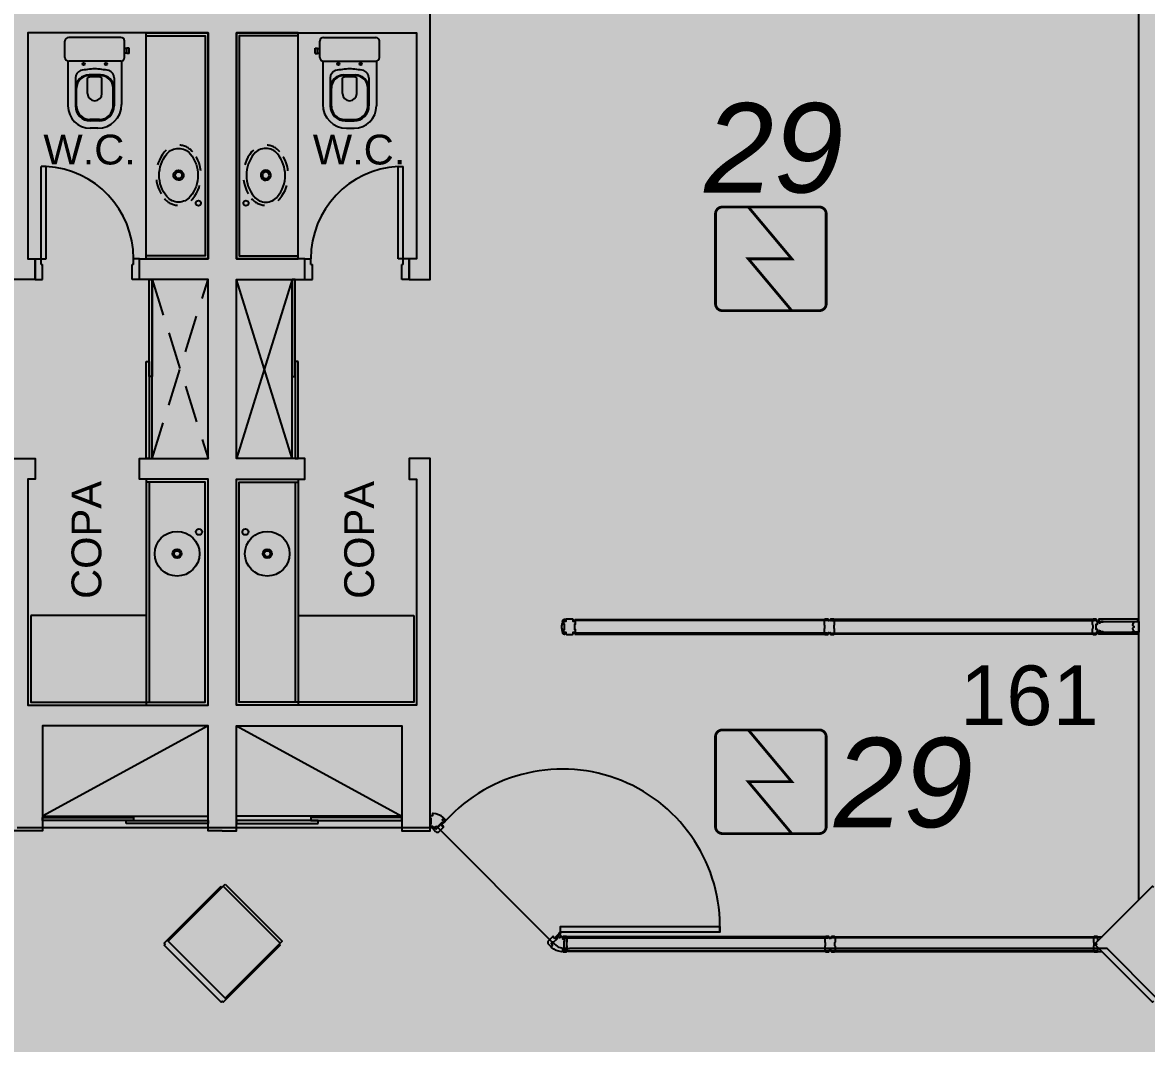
# Model space of a CAD drawing. Header units: metres. Extents: x -331 to 2982, y 362 to 2539.
# Drawn here: x 832.78 to 840.33, y 1626.15 to 1633 of the extents above; entities that cross this region are included whole.
import ezdxf

# ---------------------------------------------------------------- set-up
doc = ezdxf.new("R2010")
doc.units = ezdxf.units.M
for name, pattern in [('DASHED2', [0.375, 0.25, -0.125]), ('XR_BL2_3 PAV$0$CONTINUOUS', [0]), ('XR_BL2_3 PAV$0$HIDDEN', [0.375, 0.25, -0.125])]:
    doc.linetypes.add(name, pattern=pattern)
doc.layers.get('0').update_dxf_attribs({"color": 251})
doc.layers.add('_corredores', color=251, linetype='Continuous', plot=False)
doc.layers.add('_salas', color=251, linetype='Continuous', plot=False)
for name, color, linetype in [('ALV', 251, 'Continuous'), ('CX', 251, 'Continuous'), ('DET. FUMAÇA', 1, 'Continuous'), ('Detector_antigo', 84, 'Continuous'), ('Div', 251, 'Continuous'), ('Est', 251, 'Continuous'), ('Mob', 251, 'Continuous'), ('Proj', 251, 'DASHED2'), ('Texto_Salas', 251, 'Continuous'), ('vid', 251, 'Continuous')]:
    doc.layers.add(name, color=color, linetype=linetype)
doc.styles.add('ARIAL', font='arial.ttf')
doc.styles.add('X3G_ENTITY_1416BAE9', font='arial.ttf', dxfattribs={"height": 0.6})
doc.styles.add('X3G_ENTITY_14227B58', font='arial.ttf', dxfattribs={"height": 0.4})

# ---------------------------------------------------------------- blocks, each defined once
blk = doc.blocks.new('XR_BL2_3 PAV$0$VOG13')
at = {"layer": 'Mob'}
for p, q in [((-20, -15), (-20, -4)), ((-17.5, -1.5), (17.5, -1.5)), ((20, -15), (20, -4)), ((-23, -8.75), (-21.5, -8.75)), ((-23, -12.25), (-23, -8.75)), ((-23, -12.25), (-21.5, -12.25)), ((-21.5, -12.25), (-21.5, -8.75)), ((-21.5, -9), (-20, -9)), ((-21.5, -12), (-20, -12)), ((-18, -17.45), (-18, -46.5)), ((-17.5, -17.5), (17.5, -17.5)), ((18, -17.45), (18, -47.5)), ((-13, -28.63), (-13, -35.9)), ((-4.8, -39.2), (-4.8, -28.61)), ((-3.8, -26.7), (3.8, -26.7)), ((-3.75, -27.1), (3.75, -27.1)), ((4.8, -39.2), (4.8, -28.61)), ((13, -28.63), (13, -35.9)), ((-13, -35.9), (-13, -47.5)), ((-12.25, -47.6), (-12.25, -35.6)), ((12.25, -47.6), (12.25, -35.6)), ((13, -35.9), (13, -47.5)), ((-3.25, -56.6), (3.25, -56.6)), ((-3, -57.5), (3, -57.5)), ((-2, -62.5), (3, -62.5))]:
    blk.add_line(p, q, dxfattribs=at)
for centre in [(-7.5, -19.4), (7.5, -19.4)]:
    blk.add_circle(centre, 0.75, dxfattribs=at)
for centre, radius, start, end in [((-17.5, -4), 2.5, 90, 180), ((17.5, -4), 2.5, 0, 90), ((-17.5, -15), 2.5, 180, 270), ((17.5, -15), 2.5, 270, 0), ((5.57, -107.06), 84.64, 93.7724, 100.27879), ((-5.57, -107.06), 84.64, 79.72121, 86.2276), ((-7.81, -28.67), 5.19, 109.37837, 179.5279), ((-3.8, -35.9), 9.2, 90, 180), ((-3.75, -35.6), 8.5, 90, 180), ((-0.88, -40.32), 12.35, 85.90745, 108.49787), ((0.88, -40.32), 12.35, 71.50213, 94.09255), ((3.75, -35.6), 8.5, 0, 90), ((3.8, -35.9), 9.2, 0, 90), ((7.81, -28.67), 5.19, 0.4721, 70.62163), ((0, -39.2), 4.8, 180, 0), ((-2, -46.5), 16, 180, 270), ((-3, -47.5), 10, 180, 270), ((-3.25, -47.6), 9, 180, 270), ((3, -47.5), 10, 270, 0), ((3, -47.5), 15, 270, 0), ((3.25, -47.6), 9, 270, 0)]:
    blk.add_arc(centre, radius, start, end, dxfattribs=at)
blk = doc.blocks.new('XR_BL2_3 PAV$0$CUB_EMB_L5917')
at = {"layer": 'Mob', "linetype": 'XR_BL2_3 PAV$0$HIDDEN', "ltscale": 0.05}
for points in [[(0.1568, 0.2924, 0.358975), (-0.1568, 0.2924)], [(-0.1568, 0.2924, 0.471699), (-0.1569, 0.1027)], [(0.1568, 0.1026, 0.472393), (0.1568, 0.2924)], [(-0.1569, 0.1027, 0.359179), (0.1568, 0.1026)]]:
    blk.add_lwpolyline(points, format="xyb", dxfattribs=at)
at = {"layer": 'Mob'}
for points in [[(0.1433, 0.2761, 0.358974), (-0.1433, 0.276)], [(-0.1433, 0.276, 0.471701), (-0.1435, 0.1191)], [(0.1433, 0.119, 0.472527), (0.1433, 0.2761)], [(0, 0.2202, 1), (0, 0.1748)], [(0, 0.1748, 1), (0, 0.2202)], [(-0.1435, 0.1191, 0.359169), (0.1433, 0.119)]]:
    blk.add_lwpolyline(points, format="xyb", dxfattribs=at)
blk.add_lwpolyline([(0.0336, 0.1975, 1.732057), (-0.0168, 0.1684, 0.577348)], format="xyb", close=True, dxfattribs=at)
blk.add_circle((0.1874, 0.0647), 0.0175, dxfattribs=at)
blk = doc.blocks.new('Detector de fumaça')
at = {"layer": 'DET. FUMAÇA', "linetype": 'Continuous', "lineweight": 15, "const_width": 0.0187}
blk.add_lwpolyline([(774.5995, 539.8158), (775.2491, 539.8158, -0.414214), (775.2958, 539.769), (775.2958, 539.1669, -0.414214), (775.2491, 539.1202), (774.5995, 539.1202, -0.414214), (774.5527, 539.1669), (774.5527, 539.769, -0.414214)], format="xyb", close=True, dxfattribs=at)
blk.add_lwpolyline([(774.773, 539.8158), (775.0645, 539.468), (774.773, 539.468), (775.0645, 539.1202)], dxfattribs=at)

msp = doc.modelspace()

# ---------------------------------------------------------------- hatches: boundary and pattern name
at = {"layer": '_corredores', "transparency": 33554508}
h = msp.add_hatch(color=256, dxfattribs=at)
h.dxf.hatch_style = 1
h.paths.add_polyline_path([(849.579, 1608.9411), (849.579, 1612.2161), (852.229, 1612.2161), (852.229, 1614.6511), (851.629, 1614.6511), (851.629, 1624.5643), (870.399, 1624.5643), (870.399, 1626.4001), (870.209, 1626.4001), (870.209, 1626.5971), (870.023, 1626.7843), (866.324, 1626.785), (866.3084, 1626.7515), (866.2038, 1626.8336), (865.4424, 1627.5943), (864.014, 1627.5943), (862.5855, 1627.5943), (861.7756, 1626.785), (861.74, 1626.785), (861.7364, 1626.7841), (861.7229, 1626.7829), (861.7049, 1626.7829), (858.1107, 1626.785), (857.764, 1626.4383), (857.4173, 1626.785), (853.8241, 1626.785), (853.8085, 1626.7515), (853.7038, 1626.8336), (852.9425, 1627.5943), (851.514, 1627.5943), (849.7675, 1627.5943), (849.7675, 1626.8343), (849.6275, 1626.8343), (849.6275, 1629.9143), (841.254, 1629.9143), (841.254, 1628.0743), (840.4941, 1628.0743), (840.4941, 1627.1161), (840.7759, 1626.8343), (840.3941, 1626.4525), (840.0615, 1626.785), (836.4544, 1626.785), (836.4387, 1626.7515), (836.3341, 1626.8336), (835.5727, 1627.5943), (834.1443, 1627.5943), (832.7159, 1627.5943), (831.9059, 1626.785), (831.8704, 1626.785), (831.8668, 1626.7841), (831.8533, 1626.7829), (831.8353, 1626.7829), (828.241, 1626.785), (827.8943, 1626.4383), (827.5477, 1626.785), (823.9539, 1626.785), (823.9383, 1626.7515), (823.8336, 1626.8336), (823.0723, 1627.5943), (821.6438, 1627.5943), (820.2154, 1627.5943), (819.4055, 1626.785), (819.3699, 1626.785), (819.3663, 1626.7841), (819.3528, 1626.7829), (819.3348, 1626.7829), (815.7405, 1626.785), (815.3939, 1626.4383), (815.0472, 1626.785), (811.4539, 1626.785), (811.4383, 1626.7515), (811.3337, 1626.8336), (810.5723, 1627.5943), (809.1439, 1627.5943), (807.7155, 1627.5943), (806.9055, 1626.785), (806.8699, 1626.785), (806.8664, 1626.7841), (806.8529, 1626.7829), (806.8349, 1626.7829), (803.2406, 1626.785), (802.8939, 1626.4383), (802.5473, 1626.785), (798.9539, 1626.785), (798.9383, 1626.7515), (798.8337, 1626.8336), (798.0723, 1627.5943), (796.6439, 1627.5943), (795.2155, 1627.5943), (794.4055, 1626.785), (794.3699, 1626.785), (794.3664, 1626.7841), (794.3529, 1626.7829), (794.3349, 1626.7829), (790.7406, 1626.785), (790.3939, 1626.4383), (790.0473, 1626.785), (786.454, 1626.785), (786.4384, 1626.7515), (786.3338, 1626.8336), (785.5724, 1627.5943), (784.144, 1627.5943), (782.7155, 1627.5943), (781.9056, 1626.785), (781.87, 1626.785), (781.8664, 1626.7841), (781.8529, 1626.7829), (781.8349, 1626.7829), (778.2407, 1626.785), (777.894, 1626.4383), (777.5473, 1626.785), (773.9541, 1626.785), (773.9385, 1626.7515), (773.8338, 1626.8336), (773.0725, 1627.5943), (771.644, 1627.5943), (770.2156, 1627.5943), (769.4057, 1626.785), (769.3701, 1626.785), (769.3665, 1626.7841), (769.353, 1626.7829), (769.335, 1626.7829), (765.635, 1626.7843), (765.449, 1626.5971), (765.449, 1626.4001), (765.259, 1626.4001), (765.259, 1624.5643), (770.104, 1624.5643), (770.104, 1614.6511), (770.414, 1614.6511), (770.414, 1605.5311), (765.029, 1605.5311), (765.029, 1610.8311), (763.829, 1610.8311), (763.829, 1605.5311), (755.929, 1605.5311), (755.929, 1610.8311), (754.829, 1610.8311), (754.829, 1605.5311), (746.079, 1605.5311), (746.079, 1601.9161), (748.449, 1601.9161), (748.449, 1603.6161), (748.049, 1603.6161), (748.049, 1603.8161), (754.474, 1603.8161), (754.474, 1603.6161), (754.149, 1603.6161), (754.149, 1601.9161), (754.474, 1601.9161), (754.474, 1601.7161), (754.474, 1601.1911), (757.974, 1601.1911), (757.974, 1603.5911), (757.974, 1603.7911), (768.029, 1603.7911), (768.029, 1603.7711), (768.834, 1603.7711), (768.834, 1595.8111), (768.004, 1595.8111), (768.004, 1595.7911), (762.364, 1595.7911), (762.364, 1590.5811), (754.174, 1590.5811), (754.174, 1593.0661), (752.499, 1593.0661), (752.499, 1560.5411), (752.299, 1560.5411), (752.299, 1561.4411), (751.199, 1561.4411), (751.199, 1558.1161), (752.299, 1558.1161), (752.299, 1559.1161), (752.499, 1559.1161), (752.499, 1557.1161), (755.419, 1557.1161), (755.419, 1558.9661), (753.924, 1558.9661), (753.924, 1563.4411), (754.189, 1563.4411), (754.189, 1587.6511), (760.824, 1587.6511), (760.824, 1587.7411), (768.929, 1587.7411), (768.929, 1563.8411), (770.329, 1563.8411), (770.329, 1587.7411), (771.929, 1587.7411), (773.029, 1587.7411), (775.879, 1587.7411), (775.879, 1586.6411), (777.179, 1586.6411), (777.179, 1587.7411), (788.779, 1587.7411), (788.779, 1586.6411), (790.079, 1586.6411), (790.079, 1587.7411), (802.329, 1587.7411), (804.029, 1587.7411), (844.979, 1587.7411), (844.979, 1587.9161), (845.279, 1587.9161), (845.279, 1587.5625), (845.279, 1563.2411), (806.429, 1563.2411), (806.429, 1563.4411), (806.629, 1563.4411), (806.629, 1565.7911), (806.229, 1565.7911), (806.229, 1585.1911), (806.629, 1585.1911), (806.629, 1587.5411), (803.039, 1587.5411), (803.039, 1576.8411), (798.689, 1576.8411), (796.094, 1576.8411, -0.496898), (794.3598, 1575.527), (793.5592, 1573.0628), (798.509, 1571.4495), (798.509, 1560.7211), (794.829, 1560.7211), (794.829, 1560.5411), (794.829, 1557.5511), (801.129, 1557.5511), (801.129, 1556.4511), (802.329, 1556.4511), (802.329, 1557.5511), (805.229, 1557.5511), (805.229, 1556.4511), (806.429, 1556.4511), (806.429, 1560.6911), (845.279, 1560.6911), (845.279, 1555.9965), (846.404, 1555.9965), (846.404, 1556.8911), (846.054, 1556.8911), (846.054, 1556.9911), (846.454, 1556.9911), (846.454, 1560.6911), (849.204, 1560.6911), (849.204, 1556.9911), (849.604, 1556.9911), (849.604, 1556.8911), (849.254, 1556.8911), (849.254, 1555.9965), (850.479, 1555.9965), (850.479, 1563.2411), (849.579, 1563.2411), (849.579, 1572.2911), (849.579, 1575.9411), (849.579, 1587.5625), (849.579, 1588.1411), (849.679, 1588.1411), (849.679, 1587.9911), (866.719, 1587.9911), (870.339, 1587.9911), (870.339, 1595.7911), (866.429, 1595.7911), (866.429, 1595.7211), (852.429, 1595.7211), (852.429, 1590.3911), (849.579, 1590.3911)])
h.paths.add_polyline_path([(845.139, 1595.8411), (845.279, 1595.8411), (845.279, 1590.3411), (839.679, 1590.3411), (775.879, 1590.3411), (773.004, 1590.3411), (773.004, 1595.8111), (771.774, 1595.8111), (771.774, 1603.7661), (773.119, 1603.7661), (773.119, 1603.8211), (845.139, 1603.8211)], flags=16)
h.paths.add_polyline_path([(846.026, 1605.5311), (845.019, 1605.5311), (845.019, 1609.9311), (845.029, 1610.8311), (843.829, 1610.8311), (843.829, 1605.5311), (835.029, 1605.5311), (835.029, 1610.8311), (833.829, 1610.8311), (833.829, 1605.5311), (825.029, 1605.5311), (825.029, 1610.8311), (823.829, 1610.8311), (823.829, 1605.5311), (815.029, 1605.5311), (815.029, 1610.8311), (813.829, 1610.8311), (813.829, 1605.5311), (805.029, 1605.5311), (805.029, 1610.8311), (803.829, 1610.8311), (803.829, 1605.5311), (795.029, 1605.5311), (795.029, 1610.8311), (793.829, 1610.8311), (793.829, 1605.5311), (785.029, 1605.5311), (785.029, 1610.8311), (783.829, 1610.8311), (783.829, 1605.5311), (775.029, 1605.5311), (775.029, 1610.8311), (773.999, 1610.8311), (773.999, 1605.5311), (773.214, 1605.5311), (773.214, 1614.6511), (773.144, 1614.6511), (773.1437, 1620.1313), (775.1643, 1620.1313), (775.1643, 1622.0513), (773.6443, 1622.0513), (773.6443, 1621.6313), (773.184, 1621.6313), (773.184, 1624.5643), (845.949, 1624.5632), (845.9494, 1621.6313), (845.4887, 1621.6313), (845.4887, 1622.0513), (843.9887, 1622.0513), (843.9887, 1621.6313), (843.9687, 1620.1313), (845.9487, 1620.1313), (845.949, 1614.6511), (846.026, 1614.6511)], flags=16)
h.paths.add_polyline_path([(865.1904, 1593.8059, -2.788173), (864.4071, 1590.6278), (864.5694, 1590.7057), (864.758, 1590.3806), (866.0583, 1591.2781, -0.450063), (866.3503, 1592.4627), (865.616, 1593.8618), (865.2979, 1593.6615)], flags=16)
h.paths.add_polyline_path([(845.264, 1626.4525), (844.8822, 1626.8343), (845.264, 1627.2162), (845.6458, 1626.8343)], flags=16)
h.paths.add_polyline_path([(851.514, 1626.4525), (851.1322, 1626.8343), (851.514, 1627.2162), (851.8958, 1626.8343)], flags=16)
h.paths.add_polyline_path([(834.1442, 1626.4525), (833.7624, 1626.8343), (834.1442, 1627.2162), (834.526, 1626.8343)], flags=16)
h.paths.add_polyline_path([(864.014, 1626.4525), (863.6322, 1626.8343), (864.014, 1627.2162), (864.3958, 1626.8343)], flags=16)
h.paths.add_polyline_path([(821.6442, 1626.4525), (821.2623, 1626.8343), (821.6442, 1627.2162), (822.026, 1626.8343)], flags=16)
h.paths.add_polyline_path([(809.5258, 1626.8343), (809.144, 1626.4525), (808.7622, 1626.8343), (809.144, 1627.2162)], flags=16)
h.paths.add_polyline_path([(797.0258, 1626.8343), (796.644, 1626.4525), (796.2622, 1626.8343), (796.644, 1627.2162)], flags=16)
h.paths.add_polyline_path([(784.5258, 1626.8343), (784.1439, 1626.4525), (783.7621, 1626.8343), (784.1439, 1627.2162)], flags=16)
h.paths.add_polyline_path([(772.0258, 1626.8343), (771.644, 1626.4525), (771.2622, 1626.8343), (771.644, 1627.2162)], flags=16)
h.paths.add_polyline_path([(767.5755, 1593.944), (767.4281, 1593.8407), (767.223, 1594.0851), (766.3285, 1593.1906, -0.414214), (766.3285, 1592.3916), (767.223, 1591.4971), (767.4281, 1591.7414), (767.5755, 1591.6382, -3.171595)], flags=16)
at = {"layer": '_salas', "transparency": 33554559}
h = msp.add_hatch(color=256, dxfattribs=at)
h.dxf.hatch_style = 1
h.paths.add_polyline_path([(870.399, 1637.7493), (851.649, 1637.7493), (851.649, 1639.3043), (851.319, 1639.3043), (851.319, 1637.7493), (840.584, 1637.7493), (840.584, 1639.3043), (840.254, 1639.3043), (840.254, 1637.7493), (765.259, 1637.7493), (765.259, 1626.4001), (765.449, 1626.4001), (765.449, 1626.5971), (765.635, 1626.7843), (769.3701, 1626.785), (769.4026, 1626.793), (769.4542, 1626.8336), (770.2116, 1627.5903), (770.2247, 1627.6034), (770.249, 1627.5943), (771.644, 1627.5943), (773.0391, 1627.5943), (773.0634, 1627.6034), (773.0765, 1627.5903), (773.8338, 1626.8336), (773.8855, 1626.793), (773.918, 1626.785), (777.5473, 1626.785), (777.8869, 1626.4454), (777.894, 1626.4525), (778.2407, 1626.785), (781.87, 1626.785), (781.9025, 1626.793), (781.9542, 1626.8336), (782.7115, 1627.5903), (782.7246, 1627.6034), (782.7489, 1627.5943), (784.144, 1627.5943), (785.539, 1627.5943), (785.5633, 1627.6034), (785.5764, 1627.5903), (786.3338, 1626.8336), (786.3854, 1626.793), (786.4179, 1626.785), (790.0473, 1626.785), (790.3869, 1626.4454), (790.3939, 1626.4525), (790.7406, 1626.785), (794.3699, 1626.785), (794.4024, 1626.793), (794.4541, 1626.8336), (795.2114, 1627.5903), (795.2245, 1627.6034), (795.2489, 1627.5943), (796.6439, 1627.5943), (798.0389, 1627.5943), (798.0633, 1627.6034), (798.0764, 1627.5903), (798.8337, 1626.8336), (798.8854, 1626.793), (798.9179, 1626.785), (802.5473, 1626.785), (802.8869, 1626.4454), (802.8939, 1626.4525), (803.2406, 1626.785), (806.8699, 1626.785), (806.9024, 1626.793), (806.9541, 1626.8336), (807.7114, 1627.5903), (807.7245, 1627.6034), (807.7489, 1627.5943), (809.1439, 1627.5943), (810.5389, 1627.5943), (810.5633, 1627.6034), (810.5764, 1627.5903), (811.3337, 1626.8336), (811.3854, 1626.793), (811.4179, 1626.785), (815.0472, 1626.785), (815.3868, 1626.4454), (815.3939, 1626.4525), (815.7405, 1626.785), (819.3699, 1626.785), (819.4024, 1626.793), (819.454, 1626.8336), (820.2114, 1627.5903), (820.2245, 1627.6034), (820.2488, 1627.5943), (821.6438, 1627.5943), (823.0389, 1627.5943), (823.0632, 1627.6034), (823.0763, 1627.5903), (823.8336, 1626.8336), (823.8853, 1626.793), (823.9178, 1626.785), (827.5477, 1626.785), (827.8873, 1626.4454), (827.8943, 1626.4525), (828.241, 1626.785), (831.8704, 1626.785), (831.9028, 1626.793), (831.9545, 1626.8336), (832.7119, 1627.5903), (832.7249, 1627.6034), (832.7493, 1627.5943), (834.1443, 1627.5943), (835.5393, 1627.5943), (835.5637, 1627.6034), (835.5768, 1627.5903), (836.3341, 1626.8336), (836.3858, 1626.793), (836.4183, 1626.785), (840.0615, 1626.785), (840.3941, 1626.4525), (840.7759, 1626.8343), (840.4941, 1627.1161), (840.4941, 1628.0743), (841.254, 1628.0743), (841.254, 1629.9143), (849.6275, 1629.9143), (849.6275, 1626.8343), (849.7675, 1626.8343), (849.7675, 1627.5943), (851.514, 1627.5943), (852.9091, 1627.5943), (852.9334, 1627.6034), (852.9465, 1627.5903), (853.7038, 1626.8336), (853.7555, 1626.793), (853.788, 1626.785), (857.4173, 1626.785), (857.7569, 1626.4454), (857.764, 1626.4525), (858.1107, 1626.785), (861.74, 1626.785), (861.7725, 1626.793), (861.8242, 1626.8336), (862.5815, 1627.5903), (862.5946, 1627.6034), (862.6189, 1627.5943), (864.014, 1627.5943), (865.409, 1627.5943), (865.4333, 1627.6034), (865.4464, 1627.5903), (866.2038, 1626.8336), (866.2554, 1626.793), (866.2879, 1626.785), (870.023, 1626.7843), (870.209, 1626.5971), (870.209, 1626.4001), (870.399, 1626.4001), (870.399, 1626.4001)])
h = msp.add_hatch(color=256, dxfattribs=at)
h.dxf.hatch_style = 1
h.paths.add_polyline_path([(870.379, 1637.7293), (851.629, 1637.7293), (851.629, 1639.2843), (851.299, 1639.2843), (851.299, 1637.7293), (840.564, 1637.7293), (840.564, 1639.2843), (840.234, 1639.2843), (840.234, 1637.7293), (765.239, 1637.7293), (765.239, 1626.3801), (765.429, 1626.3801), (765.429, 1626.5771), (765.615, 1626.7643), (769.3501, 1626.765), (769.3826, 1626.773), (769.4342, 1626.8136), (770.1916, 1627.5703), (770.2047, 1627.5834), (770.229, 1627.5743), (771.624, 1627.5743), (773.0191, 1627.5743), (773.0434, 1627.5834), (773.0565, 1627.5703), (773.8138, 1626.8136), (773.8655, 1626.773), (773.898, 1626.765), (777.5273, 1626.765), (777.8669, 1626.4254), (777.8811, 1626.4254), (778.2207, 1626.765), (781.85, 1626.765), (781.8825, 1626.773), (781.9342, 1626.8136), (782.6915, 1627.5703), (782.7046, 1627.5834), (782.7289, 1627.5743), (784.124, 1627.5743), (785.519, 1627.5743), (785.5433, 1627.5834), (785.5564, 1627.5703), (786.3138, 1626.8136), (786.3654, 1626.773), (786.3979, 1626.765), (790.0273, 1626.765), (790.3669, 1626.4254), (790.3739, 1626.4325), (790.7206, 1626.765), (794.3499, 1626.765), (794.3824, 1626.773), (794.4341, 1626.8136), (795.1914, 1627.5703), (795.2045, 1627.5834), (795.2289, 1627.5743), (796.6239, 1627.5743), (798.0189, 1627.5743), (798.0433, 1627.5834), (798.0564, 1627.5703), (798.8137, 1626.8136), (798.8654, 1626.773), (798.8979, 1626.765), (802.5273, 1626.765), (802.8669, 1626.4254), (802.8739, 1626.4325), (803.2206, 1626.765), (806.8499, 1626.765), (806.8824, 1626.773), (806.9341, 1626.8136), (807.6914, 1627.5703), (807.7045, 1627.5834), (807.7289, 1627.5743), (809.1239, 1627.5743), (810.5189, 1627.5743), (810.5433, 1627.5834), (810.5564, 1627.5703), (811.3137, 1626.8136), (811.3654, 1626.773), (811.3979, 1626.765), (815.0272, 1626.765), (815.3668, 1626.4254), (815.3739, 1626.4325), (815.7205, 1626.765), (819.3499, 1626.765), (819.3824, 1626.773), (819.434, 1626.8136), (820.1914, 1627.5703), (820.2045, 1627.5834), (820.2288, 1627.5743), (821.6238, 1627.5743), (823.0189, 1627.5743), (823.0432, 1627.5834), (823.0563, 1627.5703), (823.8136, 1626.8136), (823.8653, 1626.773), (823.8978, 1626.765), (827.5277, 1626.765), (827.8673, 1626.4254), (827.8743, 1626.4325), (828.221, 1626.765), (831.8504, 1626.765), (831.8828, 1626.773), (831.9345, 1626.8136), (832.6919, 1627.5703), (832.7049, 1627.5834), (832.7293, 1627.5743), (834.1243, 1627.5743), (835.5193, 1627.5743), (835.5437, 1627.5834), (835.5568, 1627.5703), (836.3141, 1626.8136), (836.3658, 1626.773), (836.3983, 1626.765), (840.0415, 1626.765), (840.3741, 1626.4325), (840.7559, 1626.8143), (840.4741, 1627.0961), (840.4741, 1628.0543), (841.234, 1628.0543), (841.234, 1629.8943), (849.6075, 1629.8943), (849.6075, 1626.8143), (849.7475, 1626.8143), (849.7475, 1627.5743), (851.494, 1627.5743), (852.8891, 1627.5743), (852.9134, 1627.5834), (852.9265, 1627.5703), (853.6838, 1626.8136), (853.7355, 1626.773), (853.768, 1626.765), (857.3973, 1626.765), (857.7369, 1626.4254), (857.744, 1626.4325), (858.0907, 1626.765), (861.72, 1626.765), (861.7525, 1626.773), (861.8042, 1626.8136), (862.5615, 1627.5703), (862.5746, 1627.5834), (862.5989, 1627.5743), (863.994, 1627.5743), (865.389, 1627.5743), (865.4133, 1627.5834), (865.4264, 1627.5703), (866.1838, 1626.8136), (866.2354, 1626.773), (866.2679, 1626.765), (870.003, 1626.7643), (870.189, 1626.5771), (870.189, 1626.3801), (870.379, 1626.3801), (870.379, 1626.3801)])
h = msp.add_hatch(color=256, dxfattribs=at)
h.dxf.hatch_style = 1
h.paths.add_polyline_path([(834.1242, 1627.1962), (833.7424, 1626.8143), (834.1242, 1626.4325), (834.506, 1626.8143)])
h.paths.add_polyline_path([(845.6258, 1626.8143), (845.244, 1627.1962), (844.8622, 1626.8143), (845.244, 1626.4325)])
h.paths.add_polyline_path([(851.8758, 1626.8143), (851.494, 1627.1962), (851.1122, 1626.8143), (851.494, 1626.4325)])
h.paths.add_polyline_path([(864.3758, 1626.8143), (863.994, 1627.1962), (863.6122, 1626.8143), (863.994, 1626.4325)])
h = msp.add_hatch(color=256, dxfattribs=at)
h.dxf.hatch_style = 1
h.paths.add_polyline_path([(834.1442, 1627.2162), (833.7624, 1626.8343), (834.1442, 1626.4525), (834.526, 1626.8343)])
h.paths.add_polyline_path([(845.6458, 1626.8343), (845.264, 1627.2162), (844.8822, 1626.8343), (845.264, 1626.4525)])
h.paths.add_polyline_path([(851.8958, 1626.8343), (851.514, 1627.2162), (851.1322, 1626.8343), (851.514, 1626.4525)])
h.paths.add_polyline_path([(864.3958, 1626.8343), (864.014, 1627.2162), (863.6322, 1626.8343), (864.014, 1626.4525)])

# ---------------------------------------------------------------- linework, layer by layer
at = {"color": 251, "true_color": 0x606060}
msp.add_lwpolyline([(849.6275, 1629.9143), (841.254, 1629.9143), (841.254, 1628.0743), (840.4941, 1628.0743), (840.4941, 1627.1161), (840.7759, 1626.8343), (840.3941, 1626.4525), (840.0615, 1626.785), (836.4544, 1626.785), (836.4534, 1626.7829), (836.4353, 1626.7829), (836.4218, 1626.7841), (836.3858, 1626.793), (836.3341, 1626.8336), (835.5768, 1627.5903), (835.5637, 1627.6034), (835.5393, 1627.5943), (834.1443, 1627.5943), (832.7493, 1627.5943)], dxfattribs=at)
at = {"color": 251}
msp.add_lwpolyline([(834.1442, 1627.2162), (834.526, 1626.8343), (834.1442, 1626.4525), (833.7624, 1626.8343)], close=True, dxfattribs=at)
msp.add_lwpolyline([(834.1442, 1627.2162), (834.526, 1626.8343), (834.1442, 1626.4525), (833.7624, 1626.8343)], close=True, dxfattribs=at)
at = {"layer": 'ALV', "color": 251}
msp.add_line((840.274, 1627.1102), (840.274, 1635.1184), dxfattribs=at)
msp.add_lwpolyline([(834.1241, 1627.5743), (834.2191, 1627.5743), (834.2191, 1628.2793), (835.3291, 1628.2793), (835.3291, 1627.5743), (835.5191, 1627.5743), (835.5191, 1630.0743), (835.3791, 1630.0743), (835.3791, 1629.9343), (835.4291, 1629.9343), (835.4291, 1628.4193), (834.2191, 1628.4193), (834.2191, 1629.9343), (834.6791, 1629.9343), (834.6791, 1630.0743), (834.2191, 1630.0743), (834.2191, 1631.2743), (834.6791, 1631.2743), (834.6791, 1631.4143), (834.2191, 1631.4143), (834.2191, 1632.9293), (835.4291, 1632.9293), (835.4291, 1631.4143), (835.3791, 1631.4143), (835.3791, 1631.2743), (835.5191, 1631.2743), (835.5191, 1634.7243)], dxfattribs=at)
at = {"layer": 'ALV'}
for points in [[(832.7291, 1630.0743), (832.8691, 1630.0743), (832.8691, 1629.9343), (832.8191, 1629.9343), (832.8191, 1628.4193), (834.0291, 1628.4193), (834.0291, 1629.9343), (833.5691, 1629.9343), (833.5691, 1630.0743), (834.0291, 1630.0743), (834.0291, 1631.2743), (833.5691, 1631.2743), (833.5691, 1631.4143), (834.0291, 1631.4143), (834.0291, 1632.9293), (832.8191, 1632.9293), (832.8191, 1631.4143), (832.8691, 1631.4143), (832.8691, 1631.2743), (832.7291, 1631.2743)], [(834.1241, 1627.5743), (834.0291, 1627.5743), (834.0291, 1628.2793), (832.9191, 1628.2793), (832.9191, 1627.5743), (832.7291, 1627.5743)]]:
    msp.add_lwpolyline(points, dxfattribs=at)
at = {"layer": 'CX'}
for p, q in [((832.9091, 1631.4143), (832.9091, 1632.0333)), ((832.9441, 1632.0333), (832.9091, 1632.0333)), ((832.9441, 1631.4143), (832.9441, 1632.0333)), ((832.8691, 1631.2743), (832.8691, 1631.4143)), ((832.8691, 1631.4143), (832.9091, 1631.4143)), ((832.9091, 1631.4143), (832.9441, 1631.4143)), ((832.9091, 1631.3743), (832.9091, 1631.4143)), ((832.9091, 1631.3743), (832.9191, 1631.3743)), ((832.9191, 1631.2743), (832.9191, 1631.3743)), ((833.5191, 1631.2743), (833.5191, 1631.3743)), ((833.5291, 1631.3743), (833.5191, 1631.3743)), ((833.5691, 1631.4143), (833.5291, 1631.4143)), ((833.5291, 1631.3743), (833.5291, 1631.4143)), ((833.5691, 1631.2743), (833.5691, 1631.4143)), ((832.8691, 1631.2743), (832.9191, 1631.2743)), ((833.5691, 1631.2743), (833.5191, 1631.2743))]:
    msp.add_line(p, q, dxfattribs=at)
at = {"layer": 'CX', "color": 251}
for p, q in [((835.3041, 1631.4143), (835.3041, 1632.0333)), ((835.3041, 1632.0333), (835.3391, 1632.0333)), ((835.3391, 1631.4143), (835.3391, 1632.0333)), ((834.6791, 1631.2743), (834.6791, 1631.4143)), ((834.6791, 1631.4143), (834.7191, 1631.4143)), ((834.7191, 1631.3743), (834.7191, 1631.4143)), ((834.7191, 1631.3743), (834.7291, 1631.3743)), ((834.7291, 1631.2743), (834.7291, 1631.3743)), ((835.3391, 1631.4143), (835.3041, 1631.4143)), ((835.3291, 1631.2743), (835.3291, 1631.3743)), ((835.3391, 1631.3743), (835.3291, 1631.3743)), ((835.3391, 1631.3743), (835.3391, 1631.4143)), ((835.3791, 1631.4143), (835.3391, 1631.4143)), ((835.3791, 1631.2743), (835.3791, 1631.4143)), ((834.5941, 1630.0743), (834.5941, 1631.2743)), ((834.6791, 1631.2743), (834.7291, 1631.2743)), ((835.3791, 1631.2743), (835.3291, 1631.2743))]:
    msp.add_line(p, q, dxfattribs=at)
for points in [[(834.6141, 1631.2743), (834.5941, 1631.2743), (834.5941, 1630.6243), (834.6141, 1630.6243)], [(834.6341, 1630.7243), (834.6141, 1630.7243), (834.6141, 1630.0743), (834.6341, 1630.0743)], [(834.7691, 1627.6243), (834.7691, 1627.6443), (834.2191, 1627.6443), (834.2191, 1627.6243)], [(835.3291, 1627.6443), (835.3291, 1627.6643), (834.7191, 1627.6643), (834.7191, 1627.6443)], [(836.3936, 1626.8946), (836.3936, 1626.9326), (837.4636, 1626.9326), (837.4636, 1626.8946)]]:
    msp.add_lwpolyline(points, close=True, dxfattribs=at)
for points in [[(836.4204, 1628.8933, -0.32019), (836.411, 1628.9001, 0.002744), (836.4076, 1628.9109, -0.332744), (836.4081, 1628.912, 0.702025), (836.4074, 1628.9157, -0.317833), (836.4066, 1628.9165, -0.05088), (836.4038, 1628.9443, -0.05088), (836.4066, 1628.9721, -0.317833), (836.4074, 1628.973, 0.702025), (836.4081, 1628.9767, -0.332744), (836.4076, 1628.9778, 0.002744), (836.411, 1628.9886, -0.32019), (836.4204, 1628.9953), (836.4227, 1628.9953, -0.414214), (836.4277, 1628.9903), (836.4277, 1628.9793), (836.4148, 1628.9793), (836.4148, 1628.9623, 0.414214), (836.4153, 1628.9618), (836.4163, 1628.9618), (836.4163, 1628.9628, -0.414214), (836.4181, 1628.9646), (836.4198, 1628.9646), (836.4198, 1628.9241), (836.4181, 1628.9241, -0.414214), (836.4163, 1628.9258), (836.4163, 1628.9268), (836.4153, 1628.9268, 0.414214), (836.4148, 1628.9263), (836.4148, 1628.9093), (836.4277, 1628.9093), (836.4277, 1628.8983, -0.414214), (836.4227, 1628.8933)], [(836.4933, 1628.9646), (836.4933, 1628.9618), (836.4943, 1628.9618, 0.414214), (836.4948, 1628.9623), (836.4948, 1628.9793), (836.4798, 1628.9793), (836.4798, 1628.9903, 0.414214), (836.4748, 1628.9953), (836.4348, 1628.9953, 0.414214), (836.4298, 1628.9903), (836.4298, 1628.9793), (836.4148, 1628.9793), (836.4148, 1628.9623, 0.414214), (836.4153, 1628.9618), (836.4163, 1628.9618), (836.4163, 1628.9628, -0.414214), (836.4181, 1628.9646), (836.4198, 1628.9646), (836.4198, 1628.9241), (836.4181, 1628.9241, -0.414214), (836.4163, 1628.9258), (836.4163, 1628.9268), (836.4153, 1628.9268, 0.414214), (836.4148, 1628.9263), (836.4148, 1628.9093), (836.4298, 1628.9093), (836.4298, 1628.8983, 0.414214), (836.4348, 1628.8933), (836.4548, 1628.8933), (836.4748, 1628.8933, 0.414214), (836.4798, 1628.8983), (836.4798, 1628.9093), (836.4948, 1628.9093), (836.4948, 1628.9263, 0.414214), (836.4943, 1628.9268), (836.4933, 1628.9268), (836.4933, 1628.9241), (836.4898, 1628.9241), (836.4898, 1628.9646)], [(838.2003, 1628.9863), (838.1963, 1628.9863, 0.414214), (838.1933, 1628.9833), (838.1933, 1628.9887, 0.439162), (838.1873, 1628.9953), (838.1693, 1628.9953, 0.414214), (838.1683, 1628.9943), (838.1683, 1628.9938), (838.1833, 1628.9938), (838.1833, 1628.9865), (838.1685, 1628.9865, 0.322891), (838.1628, 1628.9813), (838.1628, 1628.961, 0.13729), (838.1635, 1628.9584), (838.1651, 1628.9558, -0.13729), (838.1658, 1628.9532), (838.1658, 1628.9443), (838.1658, 1628.9355, -0.13729), (838.1651, 1628.9329), (838.1635, 1628.9303, 0.13729), (838.1628, 1628.9277), (838.1628, 1628.9073, 0.322891), (838.1685, 1628.9021), (838.1833, 1628.9021), (838.1833, 1628.8948), (838.1683, 1628.8948), (838.1683, 1628.8943, 0.414214), (838.1693, 1628.8933), (838.1873, 1628.8933, 0.439162), (838.1933, 1628.9), (838.1933, 1628.9053, 0.414214), (838.1963, 1628.9023), (838.2003, 1628.9023, 0.414214), (838.2033, 1628.9053), (838.2033, 1628.9, 0.439162), (838.2092, 1628.8933), (838.2273, 1628.8933, 0.414214), (838.2283, 1628.8943), (838.2283, 1628.8948), (838.2133, 1628.8948), (838.2133, 1628.9021), (838.2281, 1628.9021, 0.322891), (838.2338, 1628.9073), (838.2338, 1628.9277, 0.13729), (838.233, 1628.9303), (838.2315, 1628.9329, -0.13729), (838.2307, 1628.9355), (838.2307, 1628.9443), (838.2307, 1628.9532, -0.13729), (838.2315, 1628.9558), (838.233, 1628.9584, 0.13729), (838.2338, 1628.961), (838.2338, 1628.9813, 0.322891), (838.2281, 1628.9865), (838.2133, 1628.9865), (838.2133, 1628.9938), (838.2283, 1628.9938), (838.2283, 1628.9943, 0.414214), (838.2273, 1628.9953), (838.2092, 1628.9953, 0.439162), (838.2033, 1628.9887), (838.2033, 1628.9833, 0.414214)], [(840.2346, 1628.9563), (840.237, 1628.9668, -0.194954), (840.2379, 1628.9681), (840.2395, 1628.9691, 0.387702), (840.2402, 1628.9717), (840.2386, 1628.9748), (840.239, 1628.9751), (840.2414, 1628.9705), (840.2418, 1628.9712), (840.2418, 1628.9777), (840.23, 1628.9777), (840.23, 1628.9793), (840.274, 1628.9793), (840.274, 1628.9093), (840.23, 1628.9093), (840.23, 1628.9109), (840.2418, 1628.9109), (840.2418, 1628.9174), (840.2414, 1628.9181), (840.239, 1628.9136), (840.2386, 1628.9138), (840.2402, 1628.9169, 0.387702), (840.2395, 1628.9195), (840.2379, 1628.9206, -0.194954), (840.237, 1628.9218), (840.2346, 1628.9323, -0.268551), (840.2361, 1628.9371), (840.2439, 1628.9422), (840.2439, 1628.9465), (840.2361, 1628.9515, -0.268551)], [(835.5194, 1627.659, 0.414214), (835.5199, 1627.6585), (835.5209, 1627.6585), (835.5209, 1627.6595, -0.414214), (835.5227, 1627.6612), (835.5244, 1627.6612), (835.5244, 1627.641), (835.5244, 1627.6207), (835.5227, 1627.6207, -0.414214), (835.5209, 1627.6225), (835.5209, 1627.6235), (835.5199, 1627.6235, 0.414214), (835.5194, 1627.623), (835.5194, 1627.606), (835.5344, 1627.606), (835.5344, 1627.595, 0.668179), (835.543, 1627.5914), (835.5508, 1627.5992), (835.5614, 1627.5886), (835.5734, 1627.6006, 0.414214), (835.5734, 1627.6013), (835.5727, 1627.602), (835.572, 1627.6013, -0.414214), (835.5695, 1627.6013), (835.5683, 1627.6026), (835.5969, 1627.6312), (835.5981, 1627.63, -0.414214), (835.5981, 1627.6275), (835.5974, 1627.6268), (835.5981, 1627.6261, 0.414214), (835.5988, 1627.6261), (835.6109, 1627.6381), (835.6003, 1627.6487), (835.608, 1627.6565, 0.441105), (835.6077, 1627.6639, 0.152372), (835.5399, 1627.692, 0.441105), (835.5344, 1627.687), (835.5344, 1627.676), (835.5194, 1627.676)], [(836.3904, 1626.8572), (836.3975, 1626.8643, 0.414214), (836.3975, 1626.8713), (836.3885, 1626.8804, 0.414214), (836.3856, 1626.8804), (836.3776, 1626.8724), (836.3787, 1626.8713), (836.3783, 1626.871), (836.3769, 1626.8724), (836.3769, 1626.8724), (836.386, 1626.8813, -0.294496), (836.3881, 1626.8818, 3.099483), (836.3843, 1626.8876), (836.3824, 1626.8858), (836.3835, 1626.8848), (836.362, 1626.8637), (836.3639, 1626.8619), (836.3739, 1626.8718), (836.3739, 1626.8709), (836.3655, 1626.8626), (836.3676, 1626.8605), (836.3672, 1626.8601), (836.3663, 1626.8611), (836.3581, 1626.8528), (836.3528, 1626.8581), (836.3522, 1626.8554), (836.3479, 1626.8597), (836.3506, 1626.8602), (836.3453, 1626.8655, 0.414214), (836.3425, 1626.8655), (836.3139, 1626.8369, 0.414214), (836.3139, 1626.8136), (836.3269, 1626.8005, 0.422579), (836.3339, 1626.8006), (836.3409, 1626.8077), (836.3306, 1626.818), (836.3426, 1626.83, -0.414214), (836.3434, 1626.83), (836.3441, 1626.8293), (836.3434, 1626.8286, 0.414214), (836.3434, 1626.8261), (836.3446, 1626.8249), (836.3732, 1626.8535), (836.372, 1626.8548, 0.414214), (836.3695, 1626.8548), (836.3688, 1626.8541), (836.3681, 1626.8548, -0.414214), (836.3681, 1626.8555), (836.3801, 1626.8675)], [(836.422, 1626.7801), (836.407, 1626.7801), (836.407, 1626.7691, -0.440902), (836.4016, 1626.7641, -0.152386), (836.3338, 1626.7922, -0.440902), (836.3334, 1626.7996), (836.3412, 1626.8074), (836.3306, 1626.818), (836.3426, 1626.83, -0.414214), (836.3434, 1626.83), (836.3441, 1626.8293), (836.3434, 1626.8286, 0.414214), (836.3434, 1626.8261), (836.3446, 1626.8249), (836.3732, 1626.8535), (836.372, 1626.8548, 0.414214), (836.3695, 1626.8548), (836.3688, 1626.8541), (836.3681, 1626.8548, -0.414214), (836.3681, 1626.8555), (836.3801, 1626.8675), (836.3907, 1626.8569), (836.3985, 1626.8647, -0.668179), (836.407, 1626.8611), (836.407, 1626.8501), (836.422, 1626.8501), (836.422, 1626.8331, -0.414214), (836.4215, 1626.8326), (836.4205, 1626.8326), (836.4205, 1626.8336, 0.414214), (836.4188, 1626.8354), (836.417, 1626.8354), (836.417, 1626.8151), (836.417, 1626.7949), (836.4188, 1626.7949, 0.414214), (836.4205, 1626.7966), (836.4205, 1626.7976), (836.4215, 1626.7976, -0.414214), (836.422, 1626.7971)], [(836.4396, 1626.7985, 0.13729), (836.4389, 1626.8011), (836.4373, 1626.8037, -0.13729), (836.4366, 1626.8063), (836.4366, 1626.8151), (836.4366, 1626.824, -0.13729), (836.4373, 1626.8266), (836.4389, 1626.8292, 0.13729), (836.4396, 1626.8318), (836.4396, 1626.8521, 0.322891), (836.4339, 1626.8573), (836.4191, 1626.8573), (836.4191, 1626.8646), (836.4341, 1626.8646), (836.4341, 1626.8651, 0.414214), (836.4331, 1626.8661), (836.4151, 1626.8661, 0.439162), (836.4091, 1626.8595), (836.4091, 1626.8501), (836.422, 1626.8501), (836.422, 1626.8331, -0.414214), (836.4215, 1626.8326), (836.4205, 1626.8326), (836.4205, 1626.8336, 0.414214), (836.4188, 1626.8354), (836.417, 1626.8354), (836.417, 1626.8151), (836.417, 1626.7949), (836.4188, 1626.7949, 0.414214), (836.4205, 1626.7966), (836.4205, 1626.7976), (836.4215, 1626.7976, -0.414214), (836.422, 1626.7971), (836.422, 1626.7801), (836.4091, 1626.7801), (836.4091, 1626.7695, 0.439162), (836.4151, 1626.7629), (836.4331, 1626.7629, 0.414214), (836.4341, 1626.7639), (836.4341, 1626.7644), (836.4191, 1626.7644), (836.4191, 1626.7717), (836.4339, 1626.7717, 0.322891), (836.4396, 1626.7769)], [(838.2053, 1626.8565), (838.2013, 1626.8565, 0.414214), (838.1983, 1626.8535), (838.1983, 1626.8589, 0.439162), (838.1923, 1626.8655), (838.1743, 1626.8655, 0.414214), (838.1733, 1626.8645), (838.1733, 1626.864), (838.1883, 1626.864), (838.1883, 1626.8567), (838.1735, 1626.8567, 0.322891), (838.1678, 1626.8515), (838.1678, 1626.8312, 0.13729), (838.1685, 1626.8286), (838.1701, 1626.826, -0.13729), (838.1708, 1626.8234), (838.1708, 1626.8145), (838.1708, 1626.8057, -0.13729), (838.1701, 1626.8031), (838.1685, 1626.8005, 0.13729), (838.1678, 1626.7979), (838.1678, 1626.7775, 0.322891), (838.1735, 1626.7723), (838.1883, 1626.7723), (838.1883, 1626.765), (838.1733, 1626.765), (838.1733, 1626.7645, 0.414214), (838.1743, 1626.7635), (838.1923, 1626.7635, 0.439162), (838.1983, 1626.7702), (838.1983, 1626.7755, 0.414214), (838.2013, 1626.7725), (838.2053, 1626.7725, 0.414214), (838.2083, 1626.7755), (838.2083, 1626.7702, 0.439162), (838.2142, 1626.7635), (838.2323, 1626.7635, 0.414214), (838.2333, 1626.7645), (838.2333, 1626.765), (838.2183, 1626.765), (838.2183, 1626.7723), (838.2331, 1626.7723, 0.322891), (838.2388, 1626.7775), (838.2388, 1626.7979, 0.13729), (838.238, 1626.8005), (838.2365, 1626.8031, -0.13729), (838.2357, 1626.8057), (838.2357, 1626.8145), (838.2357, 1626.8234, -0.13729), (838.2365, 1626.826), (838.238, 1626.8286, 0.13729), (838.2388, 1626.8312), (838.2388, 1626.8515, 0.322891), (838.2331, 1626.8567), (838.2183, 1626.8567), (838.2183, 1626.864), (838.2333, 1626.864), (838.2333, 1626.8645, 0.414214), (838.2323, 1626.8655), (838.2142, 1626.8655, 0.439162), (838.2083, 1626.8589), (838.2083, 1626.8535, 0.414214)], [(840.0006, 1626.7918), (839.9852, 1626.8073), (839.9923, 1626.8143), (839.9852, 1626.8214), (840.0006, 1626.8368), (840.0006, 1626.8589, 0.439162), (839.9947, 1626.8655), (839.9766, 1626.8655, 0.414214), (839.9756, 1626.8645), (839.9756, 1626.864), (839.9906, 1626.864), (839.9906, 1626.8567), (839.9758, 1626.8567, 0.322891), (839.9701, 1626.8515), (839.9701, 1626.8312, 0.13729), (839.9709, 1626.8286), (839.9725, 1626.826, -0.13729), (839.9732, 1626.8234), (839.9732, 1626.8145), (839.9732, 1626.8057, -0.13729), (839.9725, 1626.8031), (839.9709, 1626.8005, 0.13729), (839.9701, 1626.7979), (839.9701, 1626.7775, 0.322891), (839.9758, 1626.7723), (839.9906, 1626.7723), (839.9906, 1626.765), (839.9756, 1626.765), (839.9756, 1626.7645, 0.414214), (839.9766, 1626.7635), (839.9947, 1626.7635, 0.439162), (840.0006, 1626.7702)]]:
    msp.add_lwpolyline(points, format="xyb", close=True, dxfattribs=at)
at = {"layer": 'CX', "color": 251, "linetype": 'XR_BL2_3 PAV$0$CONTINUOUS'}
msp.add_lwpolyline([(839.9688, 1628.8933), (839.987, 1628.8933, 0.420879), (839.9928, 1628.8998), (839.9928, 1628.9095), (840.0128, 1628.9095), (840.0128, 1628.9155), (840.0177, 1628.9146), (840.0182, 1628.9126, 0.414214), (840.0212, 1628.9096), (840.0297, 1628.9096), (840.036, 1628.9096), (840.036, 1628.9108), (840.0297, 1628.9108), (840.0212, 1628.9108, -0.414214), (840.0194, 1628.9126), (840.0189, 1628.9148, 0.414214), (840.0179, 1628.9158), (840.0107, 1628.9171, -0.212526), (840.0093, 1628.918), (840.0088, 1628.9188), (840.0079, 1628.9182), (840.0088, 1628.9168, 0.204506), (840.0101, 1628.9159), (840.0113, 1628.9157), (840.0113, 1628.911), (839.9985, 1628.911), (839.9985, 1628.927), (839.9893, 1628.927), (839.9893, 1628.9466), (839.9893, 1628.962), (839.9985, 1628.962), (839.9985, 1628.978), (840.0113, 1628.978), (840.0113, 1628.9733), (840.0101, 1628.9731, 0.204506), (840.0088, 1628.9723), (840.0079, 1628.9709), (840.0088, 1628.9702), (840.0093, 1628.971, -0.212526), (840.0107, 1628.9719), (840.0179, 1628.9732, 0.414214), (840.0189, 1628.9742), (840.0194, 1628.9764, -0.414214), (840.0212, 1628.9782), (840.0255, 1628.9782), (840.036, 1628.9782), (840.036, 1628.9794), (840.0255, 1628.9794), (840.0212, 1628.9794, 0.414214), (840.0182, 1628.9764), (840.0177, 1628.9744), (840.0128, 1628.9736), (840.0128, 1628.9795), (839.9928, 1628.9795), (839.9928, 1628.9892, 0.420879), (839.987, 1628.9957), (839.9688, 1628.9957, 0.414214), (839.9678, 1628.9947), (839.9678, 1628.9942), (839.9828, 1628.9942), (839.9828, 1628.9869), (839.968, 1628.9869, 0.322891), (839.9623, 1628.9817), (839.9623, 1628.9614, 0.13729), (839.963, 1628.9588), (839.9646, 1628.9562, -0.13729), (839.9653, 1628.9536), (839.9653, 1628.9443), (839.9653, 1628.9355, -0.13729), (839.9646, 1628.9329), (839.963, 1628.9303, 0.13729), (839.9623, 1628.9277), (839.9623, 1628.9073, 0.322891), (839.968, 1628.9021), (839.9828, 1628.9021), (839.9828, 1628.8948), (839.9678, 1628.8948), (839.9678, 1628.8943, 0.414214)], format="xyb", close=True, dxfattribs=at)
at = {"layer": 'CX'}
for points in [[(832.9191, 1627.6443), (832.9191, 1627.6643), (833.5291, 1627.6643), (833.5291, 1627.6443)], [(833.4791, 1627.6243), (833.4791, 1627.6443), (834.0291, 1627.6443), (834.0291, 1627.6243)]]:
    msp.add_lwpolyline(points, close=True, dxfattribs=at)
at = {"layer": 'CX', "color": 251, "linetype": 'XR_BL2_3 PAV$0$CONTINUOUS'}
msp.add_lwpolyline([(835.6248, 1627.6435, 0.414214), (835.6248, 1627.6463), (835.6157, 1627.6554, 0.414214), (835.6086, 1627.6554), (835.6012, 1627.6479), (835.6039, 1627.6453), (835.6048, 1627.6461), (835.6031, 1627.6477), (835.6097, 1627.6543, -0.414214), (835.6146, 1627.6543), (835.6237, 1627.6453, -0.414214), (835.6237, 1627.6445), (835.6187, 1627.6396), (835.6167, 1627.6416, 0.414214), (835.6156, 1627.6416), (835.5606, 1627.5867), (835.5503, 1627.597), (835.5436, 1627.5903, 0.422579), (835.5434, 1627.5834), (835.5565, 1627.5703, 0.414214), (835.5799, 1627.5703), (835.6092, 1627.5996, 0.414214), (835.6092, 1627.6025), (835.6039, 1627.6078), (835.6033, 1627.6051), (835.5991, 1627.6093), (835.6018, 1627.6099), (835.5965, 1627.6152), (835.6242, 1627.6429)], format="xyb", dxfattribs=at)
at = {"layer": 'CX', "color": 251}
for points in [[(840.0006, 1626.8368), (840.0006, 1626.8643), (840.0281, 1626.8643)], [(840.0281, 1626.7643), (840.0006, 1626.7643), (840.0006, 1626.7918)]]:
    msp.add_lwpolyline(points, dxfattribs=at)
at = {"layer": 'CX', "color": 251, "true_color": 0x606060}
msp.add_arc((832.9091, 1631.4143), 0.62, 0, 86.76384, dxfattribs=at)
at = {"layer": 'CX', "color": 251}
for centre, radius, start, end in [((835.3391, 1631.4143), 0.62, 93.23616, 180), ((836.4071, 1626.9325), 1.0571, 358.14079, 137.73334)]:
    msp.add_arc(centre, radius, start, end, dxfattribs=at)
at = {"layer": 'Div', "color": 251, "linetype": 'ByBlock'}
for points in [[(840.0077, 1628.9795), (840.2683, 1628.9795), (840.2683, 1628.9945), (840.0077, 1628.9945)], [(840.0077, 1628.9091), (840.2683, 1628.9091), (840.2683, 1628.8941), (840.0077, 1628.8941)]]:
    msp.add_lwpolyline(points, close=True, dxfattribs=at)
at = {"layer": 'Est', "color": 251}
msp.add_lwpolyline([(834.1171, 1627.2032), (834.1242, 1627.1962), (834.1313, 1627.2032), (834.5131, 1626.8214), (834.506, 1626.8143), (834.5131, 1626.8073), (834.1313, 1626.4254), (834.1242, 1626.4325), (834.1171, 1626.4254), (833.7353, 1626.8073), (833.7424, 1626.8143), (833.7353, 1626.8214)], close=True, dxfattribs=at)
msp.add_lwpolyline([(840.3741, 1626.4325), (840.367, 1626.4254), (839.9852, 1626.8073), (839.9922, 1626.8143), (839.9852, 1626.8214), (840.367, 1627.2032), (840.3741, 1627.1962)], dxfattribs=at)
at = {"layer": 'Mob'}
for p, q in [((833.0691, 1632.7643), (833.0691, 1632.8743)), ((833.4441, 1632.8993), (833.0941, 1632.8993)), ((833.4691, 1632.7643), (833.4691, 1632.8743)), ((833.4841, 1632.8243), (833.4691, 1632.8243)), ((833.4991, 1632.8268), (833.4841, 1632.8268)), ((833.4841, 1632.7918), (833.4841, 1632.8268)), ((833.4991, 1632.7918), (833.4991, 1632.8268)), ((833.0891, 1632.7398), (833.0891, 1632.4393)), ((833.4441, 1632.7393), (833.0941, 1632.7393)), ((833.4491, 1632.7398), (833.4491, 1632.4493)), ((833.4841, 1632.7943), (833.4691, 1632.7943)), ((833.4991, 1632.7918), (833.4841, 1632.7918)), ((833.1391, 1632.6281), (833.1391, 1632.5553)), ((833.2211, 1632.5223), (833.2211, 1632.6283)), ((833.3071, 1632.6473), (833.2311, 1632.6473)), ((833.3066, 1632.6433), (833.2316, 1632.6433)), ((833.3171, 1632.5223), (833.3171, 1632.6283)), ((833.3991, 1632.6281), (833.3991, 1632.5553)), ((833.1391, 1632.5553), (833.1391, 1632.4393)), ((833.1466, 1632.4383), (833.1466, 1632.5583)), ((833.3916, 1632.4383), (833.3916, 1632.5583)), ((833.3991, 1632.5553), (833.3991, 1632.4393)), ((833.3016, 1632.3483), (833.2366, 1632.3483)), ((833.2991, 1632.3393), (833.2391, 1632.3393)), ((833.2891, 1632.2893), (833.2391, 1632.2893)), ((833.6541, 1630.0743), (833.6541, 1631.2743)), ((833.6141, 1629.0193), (832.8391, 1629.0193)), ((834.0291, 1628.2793), (832.9191, 1627.6743)), ((832.9191, 1627.6743), (834.0291, 1627.6743))]:
    msp.add_line(p, q, dxfattribs=at)
at = {"layer": 'Mob', "color": 251}
for p, q in [((834.5941, 1630.0743), (834.2191, 1631.2743)), ((834.5941, 1631.2743), (834.2191, 1630.0743)), ((834.6341, 1629.0193), (835.4091, 1629.0193)), ((834.2191, 1628.2793), (835.3291, 1627.6743)), ((835.3291, 1627.6743), (834.2191, 1627.6743))]:
    msp.add_line(p, q, dxfattribs=at)
at = {"layer": 'Mob', "ltscale": 0.05}
msp.add_line((833.6341, 1629.9143), (833.634, 1628.4393), dxfattribs=at)
at = {"layer": 'Mob', "color": 251, "ltscale": 0.05}
msp.add_line((834.6141, 1629.9143), (834.6142, 1628.4393), dxfattribs=at)
at = {"layer": 'Mob'}
for points in [[(833.6141, 1632.9293), (833.6141, 1632.9293), (834.0291, 1632.9293), (834.0291, 1631.4143), (833.6141, 1631.4143), (833.6141, 1632.9293)], [(833.6141, 1632.9093), (834.0091, 1632.9093), (834.0091, 1631.4343), (833.6142, 1631.4344)], [(833.6141, 1628.4193), (833.6141, 1628.4193), (834.0291, 1628.4193), (834.0291, 1629.9343), (833.6141, 1629.9343), (833.6141, 1628.4193)], [(832.8391, 1629.0193), (832.8391, 1628.4394), (834.0091, 1628.4393), (834.0091, 1629.9143), (833.6142, 1629.9143)]]:
    msp.add_lwpolyline(points, dxfattribs=at)
at = {"layer": 'Mob', "color": 251}
for points in [[(834.6341, 1632.9293), (834.6341, 1632.9293), (834.2191, 1632.9293), (834.2191, 1631.4143), (834.6341, 1631.4143), (834.6341, 1632.9293)], [(834.6341, 1632.9093), (834.2391, 1632.9093), (834.2391, 1631.4343), (834.634, 1631.4344)], [(834.6341, 1628.4193), (834.6341, 1628.4193), (834.2191, 1628.4193), (834.2191, 1629.9343), (834.6341, 1629.9343), (834.6341, 1628.4193)], [(835.4091, 1629.0193), (835.4091, 1628.4394), (834.2391, 1628.4393), (834.2391, 1629.9143), (834.634, 1629.9143)]]:
    msp.add_lwpolyline(points, dxfattribs=at)
at = {"layer": 'Mob', "linetype": 'XR_BL2_3 PAV$0$HIDDEN', "ltscale": 0.05}
for points in [[(833.7367, 1631.8175, -0.358975), (833.7367, 1632.1311)], [(833.7367, 1632.1311, -0.471699), (833.9263, 1632.1313)], [(833.9263, 1632.1313, -0.359179), (833.9264, 1631.8175)], [(833.9264, 1631.8175, -0.472393), (833.7367, 1631.8175)]]:
    msp.add_lwpolyline(points, format="xyb", dxfattribs=at)
at = {"layer": 'Mob'}
for points in [[(833.753, 1632.1177, -0.471701), (833.91, 1632.1178)], [(833.753, 1631.831, -0.358974), (833.753, 1632.1177)], [(833.91, 1632.1178, -0.359169), (833.9101, 1631.831)], [(833.8089, 1631.9743, -1), (833.8542, 1631.9743)], [(833.8542, 1631.9743, -1), (833.8089, 1631.9743)], [(833.9101, 1631.831, -0.472527), (833.753, 1631.831)]]:
    msp.add_lwpolyline(points, format="xyb", dxfattribs=at)
msp.add_lwpolyline([(833.8316, 1631.9407, -1.732057), (833.8607, 1631.9911, -0.577348)], format="xyb", close=True, dxfattribs=at)
for points in [[(833.6341, 1631.2743), (833.6541, 1631.2743), (833.6541, 1630.6243), (833.6341, 1630.6243)], [(833.6141, 1630.7243), (833.6341, 1630.7243), (833.6341, 1630.0743), (833.6141, 1630.0743)]]:
    msp.add_lwpolyline(points, close=True, dxfattribs=at)
for centre, radius in [((833.1941, 1632.7203), 0.0075), ((833.3441, 1632.7203), 0.0075), ((833.9644, 1631.7869), 0.0175), ((833.8216, 1629.4343), 0.15), ((833.9684, 1629.5811), 0.0203), ((833.8216, 1629.4343), 0.0303), ((833.8216, 1629.4343), 0.0203)]:
    msp.add_circle(centre, radius, dxfattribs=at)
at = {"layer": 'Mob', "color": 251}
for centre, radius in [((834.2798, 1629.5811), 0.0203), ((834.4266, 1629.4343), 0.15), ((834.4266, 1629.4343), 0.0303), ((834.4266, 1629.4343), 0.0203)]:
    msp.add_circle(centre, radius, dxfattribs=at)
at = {"layer": 'Mob'}
for centre, radius, start, end in [((833.0941, 1632.8743), 0.025, 90, 180), ((833.4441, 1632.8743), 0.025, 0, 90), ((833.0941, 1632.7643), 0.025, 180, 270), ((833.4441, 1632.7643), 0.025, 270, 0), ((833.1909, 1632.6276), 0.0519, 109.37837, 179.5279), ((833.3248, 1631.8438), 0.8464, 93.7724, 100.27879), ((833.2134, 1631.8438), 0.8464, 79.72121, 86.2276), ((833.3472, 1632.6276), 0.0519, 0.4721, 70.62163), ((833.2311, 1632.5553), 0.092, 90, 180), ((833.2316, 1632.5583), 0.085, 90, 180), ((833.2603, 1632.5111), 0.1235, 85.90745, 108.49787), ((833.2779, 1632.5111), 0.1235, 71.50213, 94.09255), ((833.3066, 1632.5583), 0.085, 0, 90), ((833.3071, 1632.5553), 0.092, 0, 90), ((833.2691, 1632.5223), 0.048, 180, 0), ((833.2391, 1632.4393), 0.15, 180, 270), ((833.2391, 1632.4393), 0.1, 180, 270), ((833.2366, 1632.4383), 0.09, 180, 270), ((833.2891, 1632.4493), 0.16, 270, 0), ((833.2991, 1632.4393), 0.1, 270, 0), ((833.3016, 1632.4383), 0.09, 270, 0)]:
    msp.add_arc(centre, radius, start, end, dxfattribs=at)
at = {"layer": 'Proj'}
for p, q in [((833.6541, 1630.0743), (834.0291, 1631.2743)), ((833.6541, 1631.2743), (834.0291, 1630.0743))]:
    msp.add_line(p, q, dxfattribs=at)
at = {"layer": 'vid', "color": 251}
for points in [[(836.4898, 1628.9938), (838.1833, 1628.9938), (838.1833, 1628.9865), (836.4898, 1628.9865)], [(839.9743, 1628.9938), (838.2133, 1628.9938), (838.2133, 1628.9865), (839.9743, 1628.9865)], [(836.4898, 1628.8948), (838.1833, 1628.8948), (838.1833, 1628.9021), (836.4898, 1628.9021)], [(839.9743, 1628.8948), (838.2133, 1628.8948), (838.2133, 1628.9021), (839.9743, 1628.9021)]]:
    msp.add_lwpolyline(points, close=True, dxfattribs=at)
for points in [[(838.1883, 1626.864), (836.4191, 1626.864), (836.4191, 1626.858), (838.1883, 1626.858)], [(838.2183, 1626.864), (839.9906, 1626.864), (839.9906, 1626.858), (838.2183, 1626.858)], [(838.1883, 1626.765), (836.4191, 1626.765), (836.4191, 1626.771), (838.1883, 1626.771)], [(838.2183, 1626.765), (839.9906, 1626.765), (839.9906, 1626.771), (838.2183, 1626.771)]]:
    msp.add_lwpolyline(points, dxfattribs=at)

# ---------------------------------------------------------------- block references
at = {"layer": 'DET. FUMAÇA', "linetype": 'Continuous', "lineweight": 0}
for p in [(62.8815, 1091.9454), (62.8815, 1088.4365)]:
    msp.add_blockref('Detector de fumaça', p, dxfattribs=at)
at = {"layer": 'Mob', "color": 251, "xscale": 0.01000000000021828, "yscale": 0.01000000000021828, "zscale": 0.01000000000021828}
msp.add_blockref('XR_BL2_3 PAV$0$VOG13', (834.9791, 1632.9143), dxfattribs=at)
at = {"layer": 'Mob', "color": 251, "rotation": 270}
msp.add_blockref('XR_BL2_3 PAV$0$CUB_EMB_L5917', (834.2191, 1631.9743), dxfattribs=at)

# ---------------------------------------------------------------- texts
at = {"layer": 'Detector_antigo', "linetype": 'Continuous', "lineweight": 0, "char_height": 0.6, "attachment_point": 1, "style": 'X3G_ENTITY_1416BAE9'}
for insert in [(837.3591, 1632.4584), (838.2297, 1628.1994)]:
    msp.add_mtext_dynamic_manual_height_columns('{\\fArial|b0|i1|c0|p34;29}', width=13.318804, gutter_width=2.5, heights=[0], dxfattribs=dict(at, insert=insert))
at = {"layer": 'Texto_Salas', "color": 251, "style": 'X3G_ENTITY_14227B58'}
msp.add_text('161', height=0.4, dxfattribs=at).set_placement((839.0746, 1628.2846))
at = {"layer": 'Texto_Salas', "color": 251, "char_height": 0.2, "width": 2.2626, "attachment_point": 2, "style": 'ARIAL'}
for insert in [(833.2348, 1632.2465), (835.0426, 1632.2465)]:
    msp.add_mtext('W.C.', dxfattribs=dict(at, insert=insert))
at = {"layer": 'Texto_Salas', "color": 251, "char_height": 0.2, "width": 2.2626, "attachment_point": 2, "rotation": 90, "style": 'ARIAL'}
for insert in [(833.1131, 1629.5271), (834.9433, 1629.5271)]:
    msp.add_mtext('COPA', dxfattribs=dict(at, insert=insert))

doc.saveas('drawing.dxf')
